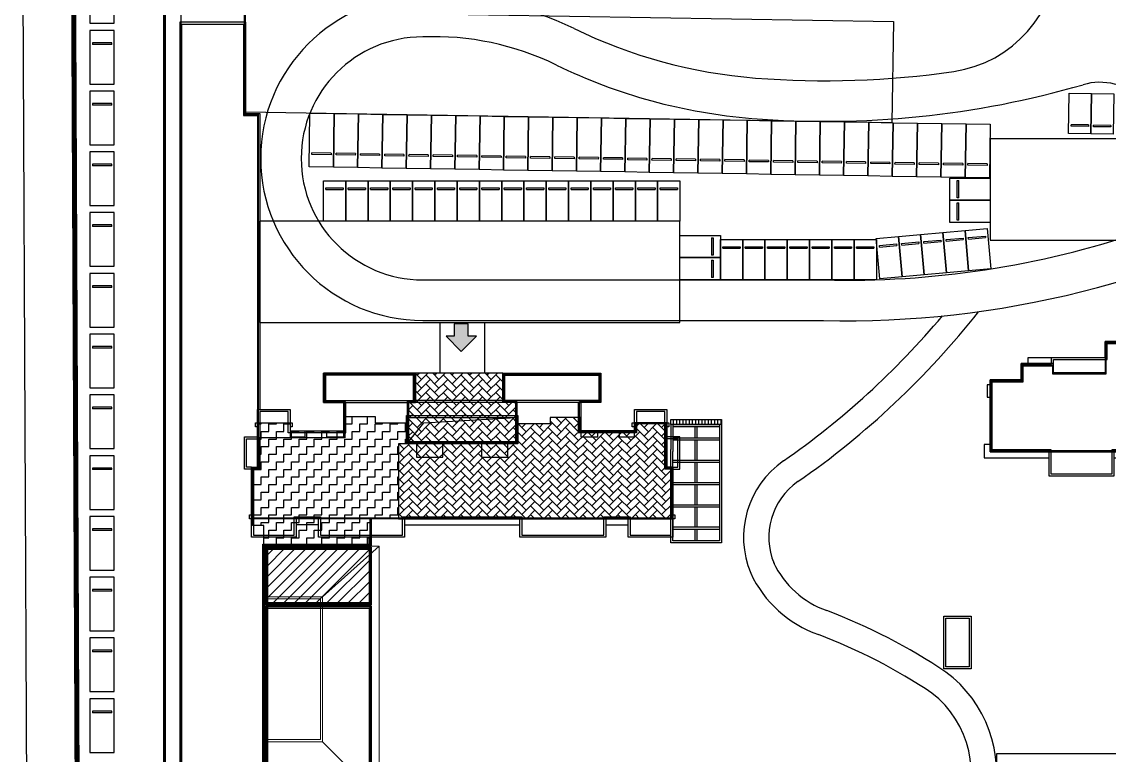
# Model space of a CAD drawing. Extents: x 30227 to 490047, y 105157 to 588160.
# Drawn here: x 157125 to 264519, y 337683 to 410120 of the extents above; entities that cross this region are included whole.
import ezdxf

# ---------------------------------------------------------------- set-up
doc = ezdxf.new("R2010")
doc.units = 0
doc.header["$LTSCALE"] = 1000
doc.header["$MEASUREMENT"] = 0
for name, pattern in [('ACAD_ISO05W100', [33, 24, -3, 0, -3, 0, -3]), ('DASH', [0.35, 0.25, -0.1]), ('DOTE', [2.4200000000000004, 2, -0.2, 0.02, -0.2])]:
    doc.linetypes.add(name, pattern=pattern)
for name, color, linetype in [('A-Detl-Thin', 131, 'Continuous'), ('DIM_ELEV', 3, 'Continuous'), ('DOTE', 10, 'DOTE'), ('dx', 251, 'Continuous'), ('JZD', 1, 'Continuous'), ('WALL', 2, 'Continuous'), ('WINDOW', 4, 'Continuous'), ('停车位', 253, 'Continuous'), ('地下室轮廓线', 142, 'Continuous'), ('坡道', 132, 'Continuous'), ('屋顶', 115, 'Continuous'), ('消防', 8, 'Continuous'), ('道路', 206, 'Continuous'), ('配套', 163, 'Continuous')]:
    doc.layers.add(name, color=color, linetype=linetype)
doc.layers.add('ROOF', color=30, linetype='Continuous', lineweight=15)

# ---------------------------------------------------------------- blocks, each defined once
blk = doc.blocks.new('A$C1AE11AAA')
at = {"layer": 'DIM_ELEV'}
blk.add_hatch(color=256, dxfattribs=at).paths.add_polyline_path([(-1426.31551682949, 6040.267026424408), (73.68448317050932, 4540.267026424408), (1573.684483170509, 6040.267026424408), (764.8634092807769, 6040.267025947571), (764.8634092807769, 7278.881979465484), (-617.4944429397583, 7278.881979942322), (-617.4944429397583, 6040.267026424408)])
at = {"layer": 'DIM_ELEV', "linetype": 'Continuous', "flags": 128}
blk.add_lwpolyline([(-1426.31551682949, 6040.267026424408), (73.68448317050932, 4540.267026424408), (1573.684483170509, 6040.267026424408), (764.8634092807769, 6040.267025947571), (764.8634092807769, 7278.881979465484), (-617.4944429397583, 7278.881979942322), (-617.4944429397583, 6040.267026424408)], close=True, dxfattribs=at)
blk = doc.blocks.new('T2-2')
at = {"layer": 'WALL', "linetype": 'DASH', "ltscale": 10000}
blk.add_lwpolyline([(14.14999997627456, 7.799999714363366), (3.999999976251274, 7.799999714829027), (3.999999976134859, 10.8999997144565), (-2.900000023772008, 10.89999971492216), (-2.900000023655593, 7.799999714363366), (-8.000000023748726, 7.799999714363366), (-8.000000023748726, 8.699999714270234), (-11.20000002370216, 8.699999714270234), (-11.20000002370216, 7.099999714177101), (-14.25000004144385, 7.099999714642763), (-14.25000004144385, -2.854503691e-07), (14.1499999712687, -4.391185939e-07)], close=True, dxfattribs=at)
at = {"layer": 'WINDOW'}
for points in [[(-10.50000002374872, 8.699999714270234), (-10.50000002374872, 9.299999714363366), (-8.200000006123444, 9.299999714363366)], [(-14.25000004144385, 6.599999708123505), (-14.55000002379529, 6.599999708123505), (-14.55000003532041, 5.39999971166253), (-14.25000002468005, 5.399999708402901)], [(-14.25000005832407, 0.6999997147358954), (-14.85000008333009, 0.6999996188096702), (-14.85000008333009, -0.6000002850778401), (-8.450000041397288, -0.6000002855435014)], [(-2.050000001094304, -0.6000002860091627), (3.14999999909196, -0.6000002860091627)], [(13.34999997622799, -4.353933036e-07), (13.34999997611157, -0.6000002855435014), (7.349999976344406, -0.6000002850778401)]]:
    blk.add_lwpolyline(points, dxfattribs=at)
at = {"layer": '屋顶', "linetype": 'Continuous', "flags": 128}
for points in [[(-0.8999999421648681, 10.89999971492216), (-0.8999999421648681, 13.39999759849161), (4.000000078580342, 13.39999759662896), (4.000000078580342, 10.8999997144565)], [(-0.699999942095019, 10.8999997144565), (-0.6999999422114342, 13.19999759830534), (3.800000078510493, 13.19999759690836), (3.800000078626908, 10.89999971492216)], [(0.5500080333440565, 10.89999971525976), (3.999999976134859, 10.8999997144565), (4.000000011525116, 9.299999714829028), (12.14999997615814, 9.299999714363366), (12.14999997720588, 7.799999712966382), (14.14999997627456, 7.799999714363366), (14.14999997615814, -4.391185939e-07), (7.349999976227991, -4.0512532e-07), (7.349999976227991, -1.800000244751572), (3.149999976274557, -1.800000245217233), (3.149999976274557, -3.515742719e-07), (-2.050000023795291, -3.520399332e-07), (-2.050000023795291, -2.400000245310366), (-8.450000041630119, -2.400000245310366), (-8.450000041513704, -2.854503691e-07), (-14.25000006228219, -2.854503691e-07), (-14.25000002363231, 7.099999714642763), (-11.19999997667037, 7.099999714177101), (-11.20000002370216, 8.699999714270234), (-8.20000000600703, 8.699999714735895), (-8.200000006123444, 9.299999714363366), (-2.900000023772008, 9.299999714829028)], [(-2.900000041583552, 9.299999714829028), (-2.900000041467137, 10.89999971492216), (0.5500080333440565, 10.89999971492216)], [(0.5500080333440569, 10.69999971389511), (3.799999980605207, 10.69999971427023), (3.800000015995465, 9.099999714642763), (11.94999997632112, 9.099999714177102), (11.94999997736886, 7.599999712780117), (13.94999997632112, 7.599999714177101), (13.94999997608829, 0.1999995619989931), (7.149999976274557, 0.1999995950609445), (7.149999976274557, -1.600000245030969), (3.349999976227991, -1.600000244565308), (3.349999976227991, 0.1999996486119926), (-2.250000023748725, 0.1999996481463313), (-2.250000023748725, -2.200000245124101), (-8.250000041560268, -2.200000245124101), (-8.250000041443855, 0.1999997142702341), (-14.05000006104819, 0.1999997147358954), (-14.05000002472661, 6.899999714922159), (-10.99999997077975, 6.899999714922159), (-11.00000001781154, 8.499999715015292), (-8.000000005937181, 8.49999971454963), (-8.000000006053597, 9.099999714177102), (-2.700000041630119, 9.099999714177102), (-2.700000041397288, 10.69999971473589), (0.5500080333440569, 10.69999971389511)]]:
    blk.add_lwpolyline(points, dxfattribs=at)
at = {"layer": '屋顶'}
for points in [[(2.000030620372854, 2.899999714922159), (2.000008033355697, 8.799999714829028), (-0.899991966667585, 8.799988612532616), (-0.8999693796504288, 2.899988612625747), (2.000030620372854, 2.899999714922159)], [(-0.6999701452441514, 3.099989378359168), (1.800029854755848, 3.099998949095606), (1.800008799065835, 8.599998948629946), (-0.6999912009341643, 8.599989377893507)]]:
    blk.add_lwpolyline(points, close=True, dxfattribs=at)
blk = doc.blocks.new('A$C6C484F75')
at = {"layer": '坡道', "linetype": 'Continuous'}
h = blk.add_hatch(dxfattribs=at)
h.set_pattern_fill('ANSI31', color=8, scale=200, angle=225)
h.set_pattern_definition([(270, (3586523298.320538, -552404803.5926352), (317.5, -4.79e-14), [])])
h.paths.add_polyline_path([(-121556.2236279249, 186428.2496433258), (-121554.9552090168, 186928.2496433258), (-126356.2237234115, 186928.2496433258), (-126356.2237234115, 186428.2496433258)])
blk.add_lwpolyline([(-126556.2236760854, 186428.2496433258), (-126556.2236760854, 186928.2496433258), (-121554.9552090168, 186928.2496433258), (-121554.9552090168, 186428.2496433258)], close=True, dxfattribs=at)
for points in [[(-121554.955209136, 186428.2496433258), (-121556.2236279249, 174728.2749085426), (-126557.4920948744, 174728.2749085426), (-126556.2236757278, 183947.9096069336)], [(-121754.955209136, 186428.2496433258), (-121756.2236279249, 174928.2749085426), (-126357.4920948744, 174928.2749085426), (-126356.2236757278, 183747.9096069336)], [(-126356.2236760854, 186428.2496433258), (-121754.955209136, 186428.2496433258)], [(-126356.2236647606, 186228.3321900368), (-121754.955209136, 186228.2496433258)], [(-124155.5894422531, 185097.9099884033), (-124155.5894422531, 186228.2496433258)], [(-123955.5894422531, 185097.9099884033), (-123955.5894422531, 186228.2496433258)], [(-126356.223664403, 185097.9925351143), (-121754.9552087784, 185097.9099884033)], [(-126356.223664403, 184897.9925351143), (-121754.9552087784, 184897.9099884033)], [(-124155.5894422531, 182897.9099884033), (-124155.5894422531, 184897.9099884033)], [(-123955.5894422531, 182897.9099884033), (-123955.5894422531, 184897.9099884033)], [(-126356.2236757278, 182897.9099884033), (-121754.9552087784, 182897.9099884033)], [(-126356.2236757278, 182697.9099884033), (-121754.9552087784, 182697.9099884033)], [(-124155.5894422531, 180697.9099884033), (-124155.5894422531, 182697.9099884033)], [(-123955.5894422531, 180697.9099884033), (-123955.5894422531, 182697.9099884033)], [(-126356.2236757278, 180697.9099884033), (-121754.9552087784, 180697.9099884033)], [(-126356.2236757278, 180497.9099884033), (-121754.9552087784, 180497.9099884033)], [(-124155.5894422531, 178497.9099884033), (-124155.5894422531, 180497.9099884033)], [(-123955.5894422531, 178497.9099884033), (-123955.5894422531, 180497.9099884033)], [(-126356.2236757278, 178497.9099884033), (-121754.9552087784, 178497.9099884033)], [(-126356.2236757278, 178297.9099884033), (-121754.9552087784, 178297.9099884033)], [(-124155.5894422531, 176297.9099884033), (-124155.5894422531, 178297.9099884033)], [(-123955.5894422531, 176297.9099884033), (-123955.5894422531, 178297.9099884033)], [(-126356.2236757278, 176297.9099884033), (-121754.9552087784, 176297.9099884033)], [(-126356.2236757278, 176097.9099884033), (-121754.9552087784, 176097.9099884033)], [(-124156.8578613996, 174928.2749085426), (-124155.5894422531, 176097.9099884033)], [(-123956.8578613996, 174928.2749085426), (-123955.5894422531, 176097.9099884033)]]:
    blk.add_lwpolyline(points, dxfattribs=at)
at = {"layer": '坡道', "linetype": 'Continuous', "flags": 128}
for points in [[(-126556.2236647606, 186428.3319039345), (-126556.223664403, 183947.9921536446), (-126556.2236757278, 183947.9096069336)], [(-126356.2236647606, 186428.3319039345), (-126356.223664403, 183747.9921536446), (-126356.223651886, 183747.9096069336)]]:
    blk.add_lwpolyline(points, dxfattribs=at)
blk = doc.blocks.new('A$C5E9A4857')
at = {"layer": '道路'}
for p, q in [((-148708.380390048, 200697.7237148285), (-109040.7942266464, 200697.7237157822)), ((-148708.3803899288, 196697.7237148285), (-109140.8267492056, 196697.7237167358))]:
    blk.add_line(p, q, dxfattribs=at)
for centre, radius, start, end in [((-97993.9443923235, 233160.3884530068), 12000, 278.3467707161672, 359.0660259457137), ((-148708.380390048, 212697.7237148285), 16000, 90, 270), ((-147608.8847733736, 197163.0630135536), 31556.60411850722, 63.95741910123234, 92.28668500296781), ((-148708.380390048, 212697.7237148285), 12000, 90, 270), ((-147608.8847733736, 197163.0630135536), 27556.60411850722, 63.95741910123234, 92.28668500296781), ((-111885.4318655729, 270479.5702309608), 50000, 244.0562754289131, 265.4597309396921), ((-111887.396283865, 270480.5259227753), 54000, 244.0577968053203, 265.4288696549614), ((-108929.9568076134, 307698.0171813965), 87335.60801974808, 265.4597309396921, 278.3467707161672), ((-81822.6219419241, 214213.4324417114), 6000, 46.10629568507246, 106.1791713014284), ((-108919.1093132496, 307606.8704829217), 91244.81424243048, 265.4288696549614, 286.1791713014284), ((-159300.0605213642, 249279.3056635857), 80944.84396087837, 304.8208578117286, 319.8962228351055), ((-159300.0605213642, 249279.3056635857), 83444.84396087837, 304.8208578117286, 321.7001017001598), ((-107822.4692729711, 175270.2732782364), 9206.58018398228, 124.8208578117286, 202.6106920040635), ((-107822.4692729711, 175270.2732782364), 6706.580183982282, 124.8208578117286, 202.6106920040635), ((-105753.3610687256, 176692.9420809746), 9175.112363334789, 205.1526994153096, 250.5906298385554), ((-105753.3610687256, 176692.9420809746), 11675.11236333478, 205.1526994153096, 250.5906298385554), ((-129563.6909966469, 113368.8222265243), 58479.817386392, 56.22029352585529, 69.20555632358524), ((-129594.2984879017, 113316.9624018669), 56039.94021211969, 56.22359916319162, 69.1333333232398), ((-104431.0111612081, 152023.5119462013), 12391.5983388948, 346.1225351008201, 53.43455538452698), ((-104442.7948679924, 152022.9411754608), 9902.90165252486, 332.6327052761834, 52.67792274671688), ((-70412.59157240391, 101265.0705080032), 52602.57932447067, 90.56026195546646, 116.6743553935465)]:
    blk.add_arc(centre, radius, start, end, dxfattribs=at)
at = {"layer": '道路', "linetype": 'Continuous'}
for radius, end in [(94552.17821305004, 299.7944583137334), (90552.17821305004, 288.7158983909952)]:
    blk.add_arc((-106776.2535243034, 291221.5815358162), radius, 268.5669929531508, end, dxfattribs=at)
blk = doc.blocks.new('xiaofangpujiumian')
at = {"layer": '消防'}
blk.add_line((-164808.3640449047, 196497.7252607345), (-164808.3640449047, 206497.7252607345), dxfattribs=at)
at = {"layer": '消防', "flags": 128}
blk.add_lwpolyline([(-166208.3801269531, 227268.4733552933), (-102207.9589523077, 226225.1191687584), (-102370.9960352182, 216226.4483113289), (-166208.3801269531, 217267.144618988)], close=True, dxfattribs=at)
at = {"layer": '消防', "linetype": 'Continuous', "flags": 128}
blk.add_lwpolyline([(-92657.19538855553, 204628.3109664917), (-8357.199856162071, 204628.2689237595), (-8357.194849967957, 214628.2689237595), (-92657.19038200378, 214628.3109664917), (-92657.19538855553, 204628.3109664917)], close=True, dxfattribs=at)
for points in [[(-164808.3640449047, 196497.7252607345), (-123308.3743108511, 196497.7237110138), (-123308.3746557236, 206497.7237110138), (-164808.3640449047, 206497.7252607345)], [(-147008.3802995682, 196497.7237148285), (-147008.3802995682, 191497.7237143516)], [(-142608.3801778555, 196497.7237143516), (-142608.3801778555, 191497.7237143516)], [(-7708.288613319396, 143928.2760643959), (-92008.28420984745, 143928.2760643959), (-92008.28455471992, 153928.2760643959), (-7708.288613319396, 153928.2760643959)]]:
    blk.add_lwpolyline(points, dxfattribs=at)
blk = doc.blocks.new('68#屋顶')
at = {"layer": 'A-Detl-Thin'}
blk.add_lwpolyline([(15499.99993419647, 9399.99980354309), (17025.11613285541, 11289.83578634262), (26100.00000548363, 11800)], dxfattribs=at)
at = {"layer": 'WALL', "linetype": 'DASH', "ltscale": 10000}
blk.add_lwpolyline([(599.9999995231628, 11300), (3799.999999523163, 11300), (3799.999999523163, 9900), (5299.999999642373, 9900), (5299.999999642373, 10499.99999856949), (7399.999999523164, 10499.99999856949), (7399.999999642372, 9900), (9099.999999403954, 9900), (9099.999999403954, 13299.99999856949), (7099.999999523163, 13299.99999856949), (7099.999999403954, 16199.99999856949), (16199.99999952316, 16200), (16199.99999964237, 13300), (15499.99999988079, 13300), (15499.99999606609, 9400), (16299.99999988079, 9400), (16299.99999988079, 7900), (18899.99999988079, 7900), (18899.99999964237, 9400), (22699.99999988079, 9400), (22699.99999976158, 7900), (25299.99999988079, 7900), (25300, 9400), (26099.99999952316, 9400), (26099.99999988079, 13300), (24800.00000011921, 13300), (24799.99999952316, 16199.99999856949), (34499.99999952316, 16199.99999856949), (34499.99999940395, 13299.99999856949), (32499.99999952316, 13299.99999856949), (32499.99999952316, 9900), (34199.99999952316, 9899.999998569489), (34199.99999952316, 10500), (36299.99999940396, 10499.99999856949), (36299.99999952316, 9900), (37799.99999952317, 9900), (37799.99999952317, 11300), (40999.99999952316, 11300), (41000.00000035763, 6900), (41599.99999952316, 6899.999998569488), (41599.99999952316, 1799.999449729919), (-3.576278687e-07, 1799.999449729919), (-3.576278687e-07, 6900), (599.9999995231628, 6900), (599.9999995231628, 11300)], dxfattribs=at)
at = {"layer": '屋顶'}
for points in [[(7099.999999403954, 13299.99999856949), (16199.99999940395, 13299.99999856949), (16199.99999940395, 16199.99999856949), (7099.999999403954, 16199.99999856949)], [(34499.99999952316, 13299.99999856949), (24799.99999940396, 13299.99999856949), (24799.99999940396, 16199.99999856949), (34499.99999952316, 16199.99999856949)], [(7299.999999403954, 13499.99999856949), (15999.99999940395, 13499.99999856949), (15999.99999940395, 15999.99999856949), (7299.999999403954, 15999.99999856949)], [(34299.99999952316, 13499.99999856949), (24999.99999940396, 13499.99999856949), (24999.99999940396, 15999.99999856949), (34299.99999952316, 15999.99999856949)], [(9099.999999523163, 10300), (9299.999999523165, 10300), (9299.999999523165, 13299.99999856949), (9099.999999523163, 13299.99999856949)], [(32499.99999964237, 10300), (32299.99999964237, 10300), (32299.99999964237, 13299.99999856949), (32499.99999964237, 13299.99999856949)], [(26099.99999952316, 11200), (26099.99999952316, 9400), (15499.99999952316, 9400), (15499.99999952316, 11200), (15499.99999952316, 11200), (15499.99999952316, 11800), (26100.00000548363, 11800), (26100.00000548363, 11200)]]:
    blk.add_lwpolyline(points, close=True, dxfattribs=at)
for points in [[(24799.99999940396, 16199.99999809265), (16199.99999952316, 16199.99999904632)], [(24799.99999952316, 13499.99999809265), (16199.99999952316, 13499.99999856949)], [(24799.99999952316, 13299.99999856949), (24799.99999952316, 13299.99999856949), (16199.99956679344, 13299.99999856949)], [(32499.99999952316, 10500), (37799.99999952317, 10500), (37799.99999952317, 10899.99999856949), (37599.99999952317, 10899.99999856949), (37599.99999952317, 11299.99999856949), (37799.99999952317, 11300), (37799.99999952317, 12599.99999856949), (40999.99999952316, 12599.99999856949), (40999.99999952316, 11300), (41199.99999952316, 11299.99999856949), (41199.99999952316, 10899.99999856949), (40999.99999952316, 10899.99999856949), (41000.00000035763, 6900), (41600.00001001358, 6899.999998569488), (41599.99999952316, 2199.99944972992), (41799.99999952316, 2199.99944972992), (41799.99999952316, 1799.999450206756), (41599.99999952316, 1799.999449729919), (41599.99999952316, 0), (37199.99999828869, 5.04078344e-08), (37199.99999828869, 1800.000008106232), (34999.99987052102, 1800.000096525415), (34999.99987052102, 7.56699592e-08), (26499.99999909033, 1.731095836e-07), (26499.99999876297, 1799.999449729919), (15099.99999940651, 1799.999449729919), (15099.99999907915, 1.731095836e-07), (6600.00012764847, 7.56699592e-08), (6600.00012764847, 1800.000096525415), (4399.99999988079, 1800.000008106232), (4399.99999988079, 5.04078344e-08), (0, 0), (-4.768371582e-07, 1799.999449729919), (-200.0000004768371, 1799.999449729919), (-200.0000004768371, 2199.99944972992), (-1.192092896e-07, 2199.99944972992), (-3.576278687e-07, 6900), (599.9999995231628, 6900), (599.9999995231628, 10899.99999856949), (399.9999995231629, 10899.99999856949), (399.9999995231629, 11299.99999856949), (599.9999995231628, 11300), (599.9999995231628, 12599.99999856949), (3799.999999523163, 12599.99999856949), (3799.999999523163, 11300), (3999.999999523163, 11299.99999856949), (3999.999999523163, 10899.99999856949), (3799.999999523163, 10899.99999856949), (3799.999999523163, 10500), (9099.999999403954, 10500)], [(9099.999999403954, 10300), (9099.999999403954, 10300), (3599.999999523163, 10300), (3599.999999523163, 12399.99999856949), (799.9999995231628, 12399.99999856949), (799.9999995231628, 9700), (799.9999995231628, 6700), (499.9999996423721, 6700), (199.9999995231628, 6700), (200, 200), (4199.99999988079, 200), (4199.99999988079, 2000), (6800.00012764847, 2000.000104692182), (6800.00012764847, 200), (14899.99999911547, 200), (14899.99999944283, 1999.999449729919), (26699.99999872665, 1999.999449729919), (26699.99999905401, 200), (34799.99987052102, 200), (34799.99987052102, 2000.000104692182), (37399.99999828869, 2000), (37399.99999828869, 200), (41399.99999952316, 200), (41399.99999904632, 6699.999999046325), (41099.99999988079, 6700), (40800.00000035762, 6700.000000476837), (40799.99999988078, 9699.999999523165), (40799.99999988078, 12400), (37999.99999952317, 12400), (37999.99999952317, 10300), (32499.99999964237, 10300), (32499.99999964237, 10300)], [(26299.99999952316, 11400), (26299.99999952316, 9200), (15299.99999952316, 9200), (15299.99999952316, 11400), (15299.99999952316, 11400), (15299.99999952316, 12000), (26300.00000548363, 12000), (26300.00000548363, 11400), (26300.00000548363, 11400)], [(-3.576278687e-07, 6700), (-700.0000001192092, 6700), (-700.0000001192092, 9900), (599.9999998807907, 9900)], [(-3.576278687e-07, 6900), (-500.0000001192092, 6900), (-500.0000001192092, 9700), (599.9999998807907, 9700)], [(41599.99999952316, 6700), (42299.99999916553, 6700), (42299.99999916553, 9900), (40999.99999916553, 9900)], [(41599.99999952316, 6900), (42099.99999916553, 6900), (42099.99999916553, 9700), (40999.99999916553, 9700)], [(6599.999635864282, 1200.000559509499), (4400, 1199.999978542328)], [(15099.99999907869, 1200.000580844935), (26499.99999887217, 1200.000582918175)], [(35000.0003623052, 1200.000559509499), (37199.99999816949, 1199.999978542328)]]:
    blk.add_lwpolyline(points, dxfattribs=at)
blk = doc.blocks.new('A$C748609F9')
at = {"layer": 'ROOF'}
for points in [[(-0.00626540184021, 0.0009450912475586), (10999.99361240864, 0.0009450912475586), (10999.99340856075, 24899.99355459213), (-0.0064692497253418, 24899.99355459213)], [(-0.00626540184021, 5600.000945091248), (-0.0064692497253418, 19899.99355459213), (5399.993408560753, 19899.99355459213), (5399.993612408638, 5600.000945091248)], [(-0.00626540184021, 5800.000945091248), (-0.0064692497253418, 19699.99355459213), (5199.993408560753, 19699.99355459213), (5199.993612408638, 5800.000945091248)]]:
    blk.add_lwpolyline(points, close=True, dxfattribs=at)
for points in [[(10999.99340856075, 24899.99355459213), (5399.993408560753, 19899.99355459213)], [(10999.99361240864, 0.0009450912475586), (5399.993612408638, 5600.000945091248)]]:
    blk.add_lwpolyline(points, dxfattribs=at)
blk = doc.blocks.new('shangyepeitao')
at = {"layer": 'WALL', "linetype": 'Continuous'}
for p, q in [((-166208.5095199347, 226147.9099888802), (-172708.509300828, 226147.9099888802)), ((-172708.509300828, 226147.9099888802), (-172708.5092577934, 143947.7215657234))]:
    blk.add_line(p, q, dxfattribs=at)
at = {"layer": 'WALL', "color": 0, "linetype": 'Continuous'}
for p, q in [((-172508.5092695951, 144147.7215657234), (-172508.5093013048, 225947.9099888801)), ((-172508.5093013048, 225947.9099888801), (-166408.5095199347, 225947.9099888801))]:
    blk.add_line(p, q, dxfattribs=at)
at = {"layer": 'WALL', "color": 0, "linetype": 'Continuous', "flags": 128}
for points in [[(-166408.5095199347, 225947.9099888801), (-166408.5095199347, 216947.713848114), (-165008.5046879053, 216947.7138957978), (-165008.5046879053, 187897.5352916717)], [(-164508.5027394294, 150297.5330233574), (-164508.5027393102, 174597.5254883766), (-154008.5035060644, 174597.5258517265), (-154008.5036702156, 175297.5352931023)]]:
    blk.add_lwpolyline(points, dxfattribs=at)
at = {"layer": 'WALL', "linetype": 'Continuous', "flags": 128}
for points in [[(-166208.5095199347, 226147.9099888802), (-166208.5095199347, 217147.8005385399), (-164808.5046879053, 217147.8005867005), (-164808.5046879053, 187897.5352916717)], [(-164308.5027394295, 150097.532254219), (-164308.4769829512, 174397.5254955292), (-153808.5034592152, 174397.5258584022), (-153808.5036702156, 175297.5352931023)]]:
    blk.add_lwpolyline(points, dxfattribs=at)
at = {"layer": 'WALL', "linetype": 'Continuous'}
for points in [[(-164208.4964495897, 174297.5329174995), (-153808.5187317133, 174297.5329451561), (-153808.5187317133, 168597.5568814277), (-164208.4964495897, 168597.5568537712)], [(-164208.5027275085, 168497.5329461098), (-153808.502849698, 168497.5329461098), (-153808.502849698, 150097.5329461098), (-164208.5027275085, 150097.5329461098)], [(-94557.24112737179, 167478.0877761841), (-94557.24112737179, 162278.0877761841), (-97257.24112641811, 162278.0877761841), (-97257.24112641811, 167478.0877761841)]]:
    blk.add_lwpolyline(points, close=True, dxfattribs=at)
at = {"layer": 'WALL', "color": 0, "linetype": 'Continuous', "flags": 128}
for points in [[(-164008.4964495897, 174097.5329174995), (-154008.5187317133, 174097.5329451561), (-154008.5187317133, 168797.5568814277), (-164008.4964495897, 168797.5568537712)], [(-164008.5027275085, 168297.5329461098), (-154008.5028496981, 168297.5329461098), (-154008.5028496981, 150297.5329461098), (-164008.5027275085, 150297.5329461098)], [(-94757.24112737179, 167278.0877761841), (-94757.24112737179, 162478.0877761841), (-97057.24112641811, 162478.0877761841), (-97057.24112641811, 167278.0877761841)]]:
    blk.add_lwpolyline(points, close=True, dxfattribs=at)
blk = doc.blocks.new('微型车位')
at = {"layer": '停车位'}
for p, q in [((2200, 4000), (0, 4000)), ((0, 4000), (0, 0)), ((2200, 0), (2200, 4000)), ((0, 0), (2200, 0)), ((250, 880), (1950, 880)), ((250, 880), (250, 720)), ((250, 720), (1950, 720)), ((1950, 720), (1950, 880))]:
    blk.add_line(p, q, dxfattribs=at)
blk = doc.blocks.new('靠墙车位')
at = {"layer": '停车位'}
for p, q in [((600, 5300), (-1800, 5300)), ((-1800, 5300), (-1800, 0)), ((600, 0), (600, 5300)), ((-1550, 1380), (350, 1380)), ((-1550, 1380), (-1550, 1220)), ((-1550, 1220), (350, 1220)), ((350, 1220), (350, 1380)), ((-1800, 0), (600, 0))]:
    blk.add_line(p, q, dxfattribs=at)
blk = doc.blocks.new('轴线')
at = {"layer": 'DOTE', "linetype": 'Continuous', "flags": 128}
for points in [[(-172608.3801025152, 244695.9250741005), (-172608.3801025152, 122497.909992218)], [(-164408.3580136299, 150197.7230834961), (-164408.3580133915, 168697.7221384048), (-164408.3517118692, 171047.9031114578), (-164408.3586935997, 176447.9029183388), (-165508.3587292432, 176447.9028801918), (-165508.3801774978, 182097.7237143517), (-164908.3802520037, 182097.7237143517), (-164908.381260395, 217047.9462127686), (-166308.3811353445, 217047.9462127686), (-166308.3801268339, 234671.4045948982)], [(-164408.356172204, 174497.7144942283), (-153908.3587363958, 174497.7148561478), (-153908.3588294983, 177197.7170062065)]]:
    blk.add_lwpolyline(points, dxfattribs=at)
for points in [[(-92557.23399221897, 190728.4816308022), (-89507.2341196537, 190728.4816308022), (-89507.23399972916, 192328.4816308022), (-86507.23409426212, 192328.4816308022), (-86507.23409426212, 191428.4816308022), (-81207.23411214352, 191428.4816308022), (-81207.23411214352, 194528.4816308021), (-79207.23399221897, 194528.4816308021), (-79207.23399221897, 197028.4792866707), (-74507.23409187792, 197028.4792847633), (-74507.23411262035, 192928.4816336632), (-71157.23397505283, 192928.4813904762), (-71157.23397505283, 191428.4816308022), (-64357.23409426212, 191428.4816308022), (-64357.23409426212, 183828.4816308021), (-92557.23399221897, 183828.4816308021)], [(-149508.3802525997, 191397.7237143517), (-158408.3802525997, 191397.7237143517), (-158408.3802525997, 188697.7237143516), (-156408.3802522421, 188697.7237143516), (-156408.3802525997, 185097.7237143516), (-161908.3802522421, 185097.7237143516), (-161908.3802522421, 185097.7237143516), (-164908.3802522421, 185097.7237143516), (-164908.3802525997, 182097.7237143517), (-165508.3802522421, 182097.7237143517), (-165508.3802524805, 177197.7231655121), (-124108.3802523613, 177197.7231655121), (-124108.3802520037, 182097.7237143517), (-124708.3802520037, 182097.7237143517), (-124708.3802520037, 186497.7237143516), (-127708.3802520037, 186497.7237143516), (-127708.3802523613, 185697.7237143517), (-133208.3802522421, 185697.7237143517), (-133208.3802522421, 188697.7237143516), (-131208.3802520036, 188697.7237143516), (-131208.3802520036, 191397.7237143517), (-140708.3802520037, 191397.7237143517), (-140708.3802522421, 188697.7237143516), (-139408.3802522421, 188697.7237143516), (-139408.3802537918, 184597.7237143516), (-150208.3802522421, 184597.7237143516), (-150208.3802522421, 188697.7237143516), (-149508.3802525997, 188697.7237143516)], [(-153908.3581237793, 168397.7215604782), (-164108.3580015898, 168397.7215604782), (-164108.3580015898, 150197.7215604782), (-153908.3581237793, 150197.7215604782)]]:
    blk.add_lwpolyline(points, close=True, dxfattribs=at)
at = {"layer": 'DOTE', "linetype": 'Continuous'}
blk.add_lwpolyline([(-164108.3518559933, 174197.722111702), (-153908.3583129644, 174197.7224636078), (-153908.3581233025, 168697.7221393585), (-164108.3516663313, 168697.7217874527)], close=True, dxfattribs=at)
blk = doc.blocks.new('peitaotianchong')
at = {"layer": '配套', "linetype": 'Continuous'}
h = blk.add_hatch(dxfattribs=at)
h.set_pattern_fill('AR-HBONE', color=256, scale=1000, style=0)
h.set_pattern_definition([(45.00000197633047, (-22805.6166126728, -67886.04928541183), (-2.9736981846e-05, 862.1045876226382), [1828.8, -609.5999999999999]), (135.0000019763305, (-22374.56462752819, -67454.9972705841), (-2.9736981846e-05, 862.1045876226382), [1828.8, -609.6])])
h.paths.add_polyline_path([(-122684.4025222063, -88788.4799337387), (-122684.4026981592, -83688.47938489912), (-123284.4026962518, -83688.47882270813), (-123284.4028499126, -79288.48056936264), (-126484.4028506279, -79288.48067998886), (-126484.4028228521, -80088.47893333435), (-131784.4028234482, -80088.47911643982), (-131784.4028670788, -78788.3689236641), (-134784.4028683901, -78788.36902713776), (-134784.4028476476, -79388.36844444275), (-138184.4009712934, -79388.36918115616), (-138184.4010441303, -77288.37089109421), (-139484.4010436535, -77288.3709359169), (-139484.4011436701, -74388.3709359169), (-148084.400598526, -74388.37123346329), (-148084.4010437727, -77288.37123250961), (-148784.4010441303, -77288.37067508698), (-148784.4009017944, -81388.37125730515), (-149784.400903821, -81388.37070894241), (-149784.4006479978, -88788.37129116058)])
h = blk.add_hatch(dxfattribs=at)
h.set_pattern_fill('纤维材料', color=256, scale=400, style=0)
h.set_pattern_definition([(1.9763304625e-06, (-160484.3801715374, -88588.27688932417), (749.9999741298942, 750.0000258701048), [750, -750]), (90.00000197633035, (-159734.3801715374, -88588.27686357498), (-750.0000258701047, 749.9999741298944), [750, -750])])
h.paths.add_polyline_path([(-162484.4009767771, -91488.26255607605), (-162884.4009773731, -91488.26256942749), (-163084.4009885788, -91488.26257658003), (-163084.4010593891, -89438.07415294649), (-164184.4010949135, -89438.07419061661), (-164184.4013644457, -83788.26046466826), (-163584.4008202553, -83788.37121963501), (-163584.4009752273, -79288.26102638245), (-160484.4015192985, -79288.26091909409), (-160484.4014917612, -80088.28369045258), (-155184.4009484052, -80088.28350687027), (-155184.4009969234, -78688.37034797668), (-154584.4009959697, -78688.3709101677), (-152662.7326101064, -78688.37084388733), (-152084.400996089, -78688.37082386017), (-152084.4009754658, -79288.37082242966), (-148784.4009760618, -79288.3707075119), (-148784.400906682, -81388.37070846558), (-149784.4009031057, -81388.37074279787), (-149784.4006479978, -88788.37129116058), (-152484.4011881351, -88788.37138700487), (-152484.4010984898, -91488.26221132278)])
h = blk.add_hatch(dxfattribs=at)
h.set_pattern_fill('普通砖', color=256, scale=300, style=0)
h.set_pattern_definition([(45.00000197633047, (-22805.61663126945, -67347.51523542404), (-530.3303163148787, 530.3302797290105), [])])
h.paths.add_polyline_path([(-162884.3740628958, -91588.17588520052), (-152484.3741850853, -91588.17552661894), (-152484.3898711204, -97288.26178264618), (-162884.3897967338, -97288.26214122772)])
for points in [[(-122684.4025222063, -88788.4799337387), (-122684.4025222063, -88788.4799337387), (-122684.4026981592, -83688.47938489912), (-123284.4026962518, -83688.47882270813), (-123284.4028499126, -79288.48056936264), (-126484.4028506279, -79288.48067998886), (-126484.4028228521, -80088.47893333435), (-131784.4028234482, -80088.47911643982), (-131784.4028670788, -78788.3689236641), (-134784.4028683901, -78788.36902713776), (-134784.4028476476, -79388.36844444275), (-138184.4009712934, -79388.36918115616), (-138184.4010441303, -77288.37089109421), (-139484.4010436535, -77288.3709359169), (-139484.4011436701, -74388.3709359169), (-148084.400598526, -74388.37123346329), (-148084.4010437727, -77288.37123250961), (-148784.4010441303, -77288.37067508698), (-148784.4009017944, -81388.37125730515), (-149784.400903821, -81388.37070894241), (-149784.4006479978, -88788.37129116058), (-122684.4025222063, -88788.4799337387)], [(-162484.4009767771, -91488.26255607605), (-162884.4009773731, -91488.26256942749), (-163084.4009885788, -91488.26257658003), (-163084.4010593891, -89438.07415294649), (-164184.4010949135, -89438.07419061661), (-164184.4013644457, -83788.26046466826), (-163584.4008202553, -83788.37121963501), (-163584.4009752273, -79288.26102638245), (-160484.4015192985, -79288.26091909409), (-160484.4014917612, -80088.28369045258), (-160484.4014917612, -80088.28369045258), (-155184.4009484052, -80088.28350687027), (-155184.4009969234, -78688.37034797668), (-154584.4009959697, -78688.3709101677), (-152662.7326101064, -78688.37084388733), (-152084.400996089, -78688.37082386017), (-152084.4009754658, -79288.37082242966), (-148784.4009760618, -79288.3707075119), (-148784.400906682, -81388.37070846558), (-149784.4009031057, -81388.37074279787), (-149784.4006479978, -88788.37129116058), (-152484.4011881351, -88788.37138700487), (-152484.4010984898, -91488.26221132278), (-162484.4009767771, -91488.26255607605)]]:
    blk.add_lwpolyline(points, dxfattribs=at)
blk.add_lwpolyline([(-162884.3740628958, -91588.17588520052), (-152484.3741850853, -91588.17552661894), (-152484.3898711204, -97288.26178264618), (-162884.3897967338, -97288.26214122772)], close=True, dxfattribs=at)

msp = doc.modelspace()

# ---------------------------------------------------------------- linework, layer by layer
at = {"layer": 'dx', "linetype": 'Continuous', "flags": 128}
msp.add_lwpolyline([(158288.3012829564, 190374.628548761), (157125.2963048957, 442026.7064315278, -0.1343493145829602), (159976.308510258, 451526.7468215424, -0.1386020142878863), (166440.3361563228, 456088.766582151), (228822.821679189, 455234.9685493904)], format="xyb", dxfattribs=at)
at = {"layer": 'JZD', "color": 1, "linetype": 'ACAD_ISO05W100', "ltscale": 500, "const_width": 500, "flags": 128}
msp.add_lwpolyline([(187597.0990590594, 452364.2066070038, 0.4203025590412598), (162189.0872468493, 427257.206799646), (163171.0872468493, 203753.206799646, 0.356822862925555), (183316.0872468494, 179339.206799646), (190987.0872468493, 177951.206799646), (210394.0872468494, 178036.206799646), (248473.0872468494, 179697.206799646), (345429.0872468494, 183926.206799646), (344105.0872468493, 449812.2067996461), (241092.0872468494, 451491.206799646), (187597.0872468493, 452364.206799646)], format="xyb", close=True, dxfattribs=at)
at = {"layer": '地下室轮廓线', "linetype": 'DASH', "ltscale": 10, "const_width": 300, "flags": 128}
msp.add_lwpolyline([(171221.9759536527, 437029.1801449257), (171221.980520799, 304623.9218541581), (183320.7120826982, 304623.9222718674), (183320.7122034572, 301123.9228202302), (248271.9806412004, 301123.9250604111), (248271.9808756851, 294323.9250604111), (254245.7865745566, 294323.9252664048), (254245.7882843755, 244754.4792686898), (294795.7882440827, 244754.48066773), (294795.7883389733, 242004.48066773), (300395.7883389733, 242004.4808608491), (300395.7882440828, 244754.480860849), (338245.7882440827, 244754.4821664292), (338245.7876024984, 263354.482164045), (337821.8529955886, 263354.4821492631), (337821.8486184619, 390254.4827834565), (340538.9635689996, 390254.4828769165), (340925.3272639058, 413954.4828897911), (264885.1210766576, 413954.4802671867), (265236.301593139, 435496.3030468422)], close=True, dxfattribs=at)

# ---------------------------------------------------------------- block references
at = {"layer": 'DIM_ELEV', "linetype": 'Continuous'}
msp.add_blockref('A$C1AE11AAA', (200452.8908134244, 373021.3353392083), dxfattribs=at)
at = {"layer": 'DOTE', "linetype": 'Continuous'}
msp.add_blockref('轴线', (345429.0719139121, 183926.2062202889), dxfattribs=at)
at = {"layer": 'ROOF', "linetype": 'Continuous'}
msp.add_blockref('A$C748609F9', (181420.7201777241, 333423.9274183709), dxfattribs=at)
at = {"layer": 'WALL', "linetype": 'Continuous'}
msp.add_blockref('shangyepeitao', (345429.2166398309, 183926.3952223259), dxfattribs=at)
at = {"layer": 'WALL', "xscale": 1000, "yscale": 1000, "zscale": 1000}
msp.add_blockref('T2-2', (267021.8933882258, 367654.6230970818), dxfattribs=at)
at = {"layer": '停车位', "color": 8, "rotation": 180.0000000000973}
for p in [(164460.7071420691, 415267.7514759498), (164460.7071415923, 409267.7514759499), (164460.7071409962, 403267.751475473), (164460.7071406386, 397267.7514759499), (164460.7071400426, 391267.7514754731), (164460.7071396849, 385267.7514754731), (164460.7071392081, 379267.7514754731), (164460.707138612, 373267.7514754731), (164460.7071382544, 367267.7514754731), (164460.7071376584, 361267.7514759499), (164460.7071370623, 355267.751475473), (164460.7071365855, 349267.751475473), (164460.7071361087, 343267.7514759499)]:
    msp.add_blockref('靠墙车位', p, dxfattribs=at)
at = {"layer": '停车位', "linetype": 'Continuous', "xscale": -1}
for p, rotation in [((262702.8152396224, 399040.9259411293), 359.0658248406657), ((264902.5228280566, 399005.0577789742), 359.0658248406657), ((186920.7125911257, 394423.9305106599), 180), ((189120.7125911258, 394423.9305106599), 180), ((191320.7125911258, 394423.9305106599), 180), ((193520.7125911258, 394423.9305106599), 180), ((195720.7125911258, 394423.9305106599), 180), ((197920.7125911258, 394423.9305106599), 180), ((200120.7125911258, 394423.9305106599), 180), ((202320.7125911258, 394423.9305106599), 180), ((204520.7125911258, 394423.9305106599), 180), ((206720.7125911258, 394423.9305106599), 180), ((208920.7125911258, 394423.9305106599), 180), ((211120.7125911258, 394423.9305106599), 180), ((213320.7125911258, 394423.9305106599), 180), ((215520.7125911258, 394423.9305106599), 180), ((217720.7125911258, 394423.9305106599), 180), ((219920.7125911258, 394423.9305106599), 180), ((248771.8949275754, 392485.07705607), 270), ((248771.8949275754, 390285.07705607), 270), ((226120.712791159, 389023.930513044), 89.9999999998254), ((241512.2006526731, 388719.4825364549), 185.090688498458), ((243703.5227506898, 388914.6938663918), 185.090688498458), ((245894.8448484682, 389109.9051963287), 185.090688498458), ((248086.1669462465, 389305.1165262658), 185.090688498458), ((250277.4890442632, 389500.3278562028), 185.090688498458), ((226120.7127910398, 388623.9305149514), 180), ((228320.7127910398, 388623.9305149514), 180), ((230520.7127910398, 388623.9305149514), 180), ((232720.7127910398, 388623.9305149514), 180), ((234920.7127910398, 388623.9305149514), 180), ((237120.7127910398, 388623.9305149514), 180), ((239320.7127910398, 388623.9305149514), 180), ((226120.7127910398, 386823.9305139977), 89.9999999998254)]:
    msp.add_blockref('微型车位', p, dxfattribs=dict(at, rotation=rotation))
at = {"layer": '停车位', "color": 8, "xscale": -1, "rotation": 359.0660296793019}
for p in [(186096.128097131, 395780.5620004136), (188495.8092425607, 395741.4416738945), (190895.4903881095, 395702.3213492829), (193295.1715337775, 395663.2010256249), (195694.8526793263, 395624.0807010132), (198094.5338249943, 395584.9603754479), (200494.2149705432, 395545.8400508362), (202893.8961162113, 395506.7197252709), (205293.5772617601, 395467.5994006592), (207693.2584074281, 395428.4790774781), (210092.9395529769, 395389.3587528664), (212492.6206986449, 395350.2384273011), (214892.3018441938, 395311.1181026894), (217291.9829898618, 395271.997777124), (219691.6641354106, 395232.8774525124), (222091.3452810787, 395193.7571279007), (224491.0264266275, 395154.6368032891), (226890.7075722955, 395115.5164777237), (229290.3887178443, 395076.3961531121), (231690.0698635123, 395037.2758275467), (234089.7510090611, 394998.1555029351), (236489.4321547292, 394959.0351773698), (238889.1133003972, 394919.9148541886), (241288.7944457076, 394880.7945281464), (243688.4755913756, 394841.6742025811), (246088.1567370437, 394802.5538793999), (248487.8378827117, 394763.4335547883), (250887.5190273069, 394724.3131858308)]:
    msp.add_blockref('靠墙车位', p, dxfattribs=at)
at = {"layer": '屋顶', "linetype": 'Continuous'}
msp.add_blockref('68#屋顶', (179820.7069948457, 359223.9305154282), dxfattribs=at)
at = {"layer": '消防', "linetype": 'Continuous'}
msp.add_blockref('xiaofangpujiumian', (345429.0872468494, 183926.206799646), dxfattribs=at)
at = {"layer": '道路', "linetype": 'Continuous'}
for name, p in [('A$C5E9A4857', (345429.0872468494, 183926.2067991692)), ('A$C6C484F75', (347777.8187530778, 183926.2080875832))]:
    msp.add_blockref(name, p, dxfattribs=at)
at = {"layer": '配套', "linetype": 'Continuous'}
msp.add_blockref('peitaotianchong', (344105.0872468493, 449812.2067996461), dxfattribs=at)

doc.saveas('drawing.dxf')
